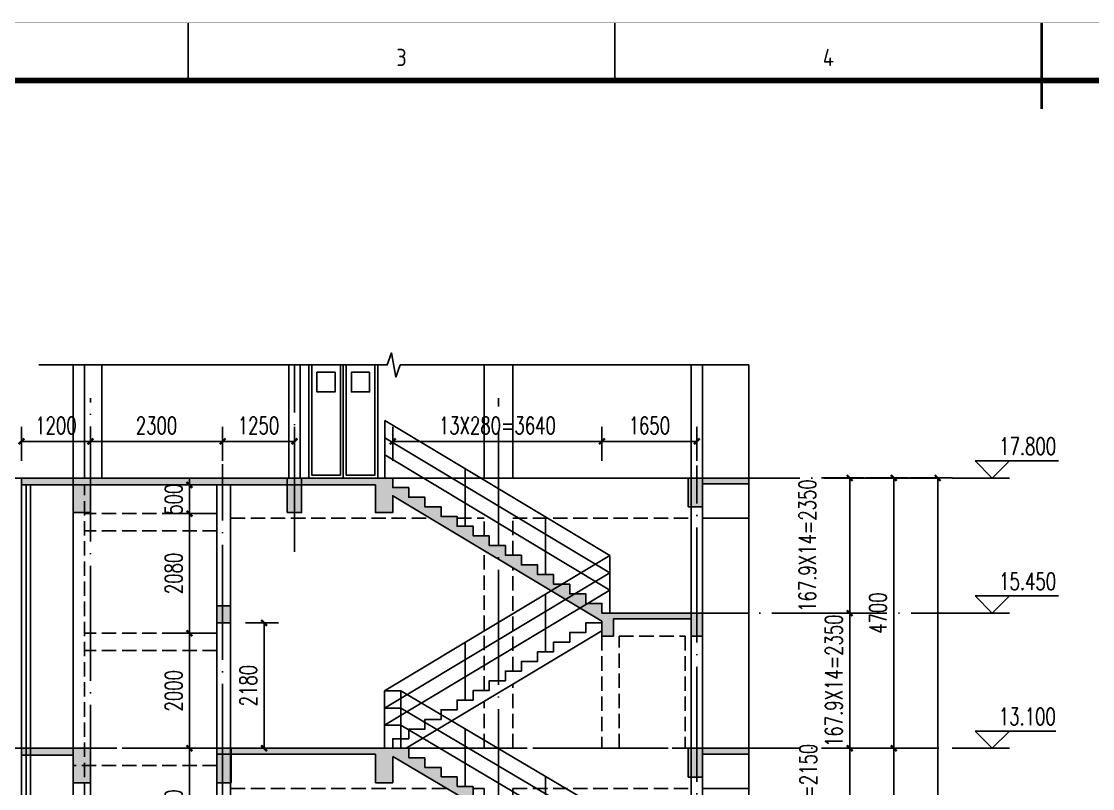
# Model space of a CAD drawing. Extents: x -59142 to 322364, y -122476 to 91021.
# Drawn here: x 145161 to 163797, y -83397 to -70058 of the extents above; entities that cross this region are included whole.
import ezdxf
from ezdxf.enums import TextEntityAlignment as Align

# ---------------------------------------------------------------- set-up
doc = ezdxf.new("R2010")
doc.units = 0
doc.header["$LTSCALE"] = 1000
doc.header["$MEASUREMENT"] = 0
doc.linetypes.add('DASH', pattern=[0.35, 0.25, -0.1])
doc.linetypes.add('DOTE', pattern=[2.42, 2, -0.2, 0.02, -0.2])
for name, color, linetype in [('CENTRE LINE', 1, 'DOTE'), ('DIM_ELEV', 3, 'Continuous'), ('DIM_SYMB', 3, 'Continuous'), ('DOTE', 1, 'DOTE'), ('HANDRAIL', 3, 'FENCELINE1'), ('PUB_DIM', 3, 'Continuous'), ('PUB_TEXT', 7, 'Continuous'), ('STAIR', 2, 'Continuous'), ('WALL', 255, 'Continuous'), ('WINDOW', 4, 'Continuous')]:
    doc.layers.add(name, color=color, linetype=linetype)
doc.styles.add('_TCH_DIM', font='SIMPLEX', dxfattribs={"bigfont": 'GBCBIG'})
doc.styles.add('_TCH_DIM_T3', font='SIMPLEX', dxfattribs={"width": 0.705882, "bigfont": 'GBCBIG'})
doc.styles.get("Standard").update_dxf_attribs({"font": 'gbenor.shx', "bigfont": 'gbcbig.shx'})
doc.styles.add('TK', font='GEDITXT.SHX', dxfattribs={"width": 0.85, "height": 3.5, "bigfont": 'DXT.SHX'})
doc.linetypes.add('FENCELINE1', pattern='A,0.25,-0.1,[133,ltypeshp.shx,S=0.1,R=0,X=-0.1,Y=0],-0.1,1', length=1.45)
doc.dimstyles.new('_TCH_ARCH&&100', dxfattribs={"dimtxt": 297.5, "dimasz": 100, "dimexe": 250, "dimexo": 300, "dimgap": 126.25, "dimtad": 1, "dimdec": 0, "dimzin": 0, "dimdsep": 46, "dimtxsty": '_TCH_DIM_T3', "dimblk": 'ARCHTICK', "dimcen": 0.09, "dimazin": 2, "dimtfac": 1, "dimtdec": 0, "dimtix": 1, "dimtmove": 2, "dimatfit": 3, "dimfxl": 1, "dimtolj": 1, "dimtzin": 0, "dimarcsym": 0})

# ---------------------------------------------------------------- blocks, each defined once
blk = doc.blocks.new('GEDI_WK_A2')
at = {"color": 3}
for p, q in [((148.5, 410), (148.5, 420)), ((222.75, 410), (222.75, 420)), ((297, 410), (297, 420))]:
    blk.add_line(p, q, dxfattribs=at)
for points, const_width in [([(0, 0), (594, 0), (594, 420), (0, 420)], 0.1), ([(25, 10), (584, 10), (584, 410), (25, 410)], 1)]:
    blk.add_lwpolyline(points, close=True, dxfattribs=dict(at, const_width=const_width))
at = {"color": 3, "const_width": 0.5}
blk.add_lwpolyline([(297, 405), (297, 420)], dxfattribs=at)
at = {"color": 3}
for s, p in [('3', (185.62, 414)), ('4', (259.88, 414))]:
    blk.add_text(s, height=3, dxfattribs=at).set_placement(p, align=Align.MIDDLE)
blk = doc.blocks.new('A$C1C011119')
blk.add_blockref('GEDI_WK_A2', (0, 0))
at = {"style": 'TK', "width": 0.85}
for tag, height, p in [('PROJECTNAME', 4.75, (529, 44)), ('PHASE', 4, (571, 44)), ('DRAWINGNAME', 4.75, (539, 31))]:
    blk.add_attdef(tag, text='', height=height, dxfattribs=at).set_placement(p, align=Align.MIDDLE_CENTER)
for tag, p, height in [('APPROVE', (416, 32.75), 3.5), ('DESIGN', (461, 32.75), 3.5), ('REVIEW1', (416, 25.75), 3.5), ('DRAW', (461, 25.75), 3.5), ('DRAWINGNUMBER', (511, 18.5), 4), ('REVIEW2', (416, 18.75), 3.5), ('PROPORTION', (461, 18.75), 3.5), ('CHECK', (416, 11.75), 3.5), ('DATE', (461, 11.75), 3.5), ('VERSION', (577, 11.75), 3.5)]:
    blk.add_attdef(tag, p, '', height=height, dxfattribs=at)
blk = doc.blocks.new('safsafasffasfsd')
at = {"xscale": 100, "yscale": 100, "zscale": 100}
blk.add_blockref('A$C1C011119', (-59400, 0), dxfattribs=at)
blk = doc.blocks.new('_ArchTick')
at = {"color": 0, "linetype": 'ByBlock', "const_width": 0.4}
blk.add_lwpolyline([(-0.5, -0.5), (0.5, 0.5)], dxfattribs=at)
blk = doc.blocks.new('*D123')
at = {"layer": 'Defpoints', "color": 0, "transparency": 16777216}
for p in [(147461, -78117), (148084, -78117), (147461, -78617)]:
    blk.add_point(p, dxfattribs=at)
at = {"layer": 'PUB_DIM', "color": 0, "lineweight": -2, "transparency": 16777216}
for p, q in [((148084, -78117), (148084, -78017)), ((147761, -78117), (148334, -78117)), ((148084, -78617), (148084, -78117)), ((147761, -78617), (148334, -78617)), ((148084, -78617), (148084, -78717))]:
    blk.add_line(p, q, dxfattribs=at)
at = {"layer": 'PUB_DIM', "color": 0, "lineweight": -2, "transparency": 16777216, "xscale": 100, "yscale": 100, "zscale": 100}
for p, rotation in [((148084, -78117), 270), ((148084, -78617), 90)]:
    blk.add_blockref('_ArchTick', p, dxfattribs=dict(at, rotation=rotation))
at = {"layer": 'PUB_DIM', "color": 0, "transparency": 16777216, "insert": (147809, -78367), "char_height": 297.5, "attachment_point": 5, "rotation": 90, "style": '_TCH_DIM_T3'}
blk.add_mtext('\\A1;500', dxfattribs=at)
blk = doc.blocks.new('*D124')
at = {"layer": 'Defpoints', "color": 0, "transparency": 16777216}
for p in [(147461, -78617), (148084, -78617), (147461, -80697)]:
    blk.add_point(p, dxfattribs=at)
at = {"layer": 'PUB_DIM', "color": 0, "lineweight": -2, "transparency": 16777216}
for p, q in [((147761, -78617), (148334, -78617)), ((148084, -80697), (148084, -78617)), ((147761, -80697), (148334, -80697))]:
    blk.add_line(p, q, dxfattribs=at)
at = {"layer": 'PUB_DIM', "color": 0, "lineweight": -2, "transparency": 16777216, "xscale": 100, "yscale": 100, "zscale": 100}
for p, rotation in [((148084, -78617), 90), ((148084, -80697), 270)]:
    blk.add_blockref('_ArchTick', p, dxfattribs=dict(at, rotation=rotation))
at = {"layer": 'PUB_DIM', "color": 0, "transparency": 16777216, "insert": (147809, -79657), "char_height": 297.5, "attachment_point": 5, "rotation": 90, "style": '_TCH_DIM_T3'}
blk.add_mtext('\\A1;2080', dxfattribs=at)
blk = doc.blocks.new('*D125')
at = {"layer": 'Defpoints', "color": 0, "transparency": 16777216}
for p in [(147461, -80697), (148084, -80697), (147461, -82697)]:
    blk.add_point(p, dxfattribs=at)
at = {"layer": 'PUB_DIM', "color": 0, "lineweight": -2, "transparency": 16777216}
for p, q in [((147761, -80697), (148334, -80697)), ((148084, -82697), (148084, -80697)), ((147761, -82697), (148334, -82697))]:
    blk.add_line(p, q, dxfattribs=at)
at = {"layer": 'PUB_DIM', "color": 0, "lineweight": -2, "transparency": 16777216, "xscale": 100, "yscale": 100, "zscale": 100}
for p, rotation in [((148084, -80697), 90), ((148084, -82697), 270)]:
    blk.add_blockref('_ArchTick', p, dxfattribs=dict(at, rotation=rotation))
at = {"layer": 'PUB_DIM', "color": 0, "transparency": 16777216, "insert": (147809, -81697), "char_height": 297.5, "attachment_point": 5, "rotation": 90, "style": '_TCH_DIM_T3'}
blk.add_mtext('\\A1;2000', dxfattribs=at)
blk = doc.blocks.new('*D126')
at = {"layer": 'Defpoints', "color": 0, "transparency": 16777216}
for p in [(147461, -82697), (148084, -82697), (147461, -84847)]:
    blk.add_point(p, dxfattribs=at)
at = {"layer": 'PUB_DIM', "color": 0, "lineweight": -2, "transparency": 16777216}
for p, q in [((147761, -82697), (148334, -82697)), ((148084, -84847), (148084, -82697)), ((147761, -84847), (148334, -84847))]:
    blk.add_line(p, q, dxfattribs=at)
at = {"layer": 'PUB_DIM', "color": 0, "lineweight": -2, "transparency": 16777216, "xscale": 100, "yscale": 100, "zscale": 100}
for p, rotation in [((148084, -82697), 90), ((148084, -84847), 270)]:
    blk.add_blockref('_ArchTick', p, dxfattribs=dict(at, rotation=rotation))
at = {"layer": 'PUB_DIM', "color": 0, "transparency": 16777216, "insert": (147809, -83772), "char_height": 297.5, "attachment_point": 5, "rotation": 90, "style": '_TCH_DIM_T3'}
blk.add_mtext('\\A1;2150', dxfattribs=at)
blk = doc.blocks.new('*D522')
at = {"layer": 'Defpoints', "color": 0, "transparency": 16777216}
for p in [(155261, -77360), (151621, -77997), (155261, -77997)]:
    blk.add_point(p, dxfattribs=at)
at = {"layer": 'PUB_DIM', "color": 0, "lineweight": -2, "transparency": 16777216}
for p, q in [((151621, -77697), (151621, -77110)), ((155261, -77697), (155261, -77110)), ((151621, -77360), (155261, -77360))]:
    blk.add_line(p, q, dxfattribs=at)
at = {"layer": 'PUB_DIM', "color": 0, "lineweight": -2, "transparency": 16777216, "xscale": 100, "yscale": 100, "zscale": 100, "rotation": 180}
blk.add_blockref('_ArchTick', (151621, -77360), dxfattribs=at)
at = {"layer": 'PUB_DIM', "color": 0, "lineweight": -2, "transparency": 16777216, "xscale": 100, "yscale": 100, "zscale": 100}
blk.add_blockref('_ArchTick', (155261, -77360), dxfattribs=at)
at = {"layer": 'PUB_DIM', "color": 0, "transparency": 16777216, "insert": (153441, -77085), "char_height": 297.5, "attachment_point": 5, "style": '_TCH_DIM_T3'}
blk.add_mtext('\\A1;13X280=3640', dxfattribs=at)
blk = doc.blocks.new('*D523')
at = {"layer": 'Defpoints', "color": 0, "transparency": 16777216}
for p in [(156911, -77360), (155261, -77997), (156911, -77997)]:
    blk.add_point(p, dxfattribs=at)
at = {"layer": 'PUB_DIM', "color": 0, "lineweight": -2, "transparency": 16777216}
for p, q in [((155261, -77697), (155261, -77110)), ((156911, -77697), (156911, -77110)), ((155261, -77360), (156911, -77360))]:
    blk.add_line(p, q, dxfattribs=at)
at = {"layer": 'PUB_DIM', "color": 0, "lineweight": -2, "transparency": 16777216, "xscale": 100, "yscale": 100, "zscale": 100, "rotation": 180}
blk.add_blockref('_ArchTick', (155261, -77360), dxfattribs=at)
at = {"layer": 'PUB_DIM', "color": 0, "lineweight": -2, "transparency": 16777216, "xscale": 100, "yscale": 100, "zscale": 100}
blk.add_blockref('_ArchTick', (156911, -77360), dxfattribs=at)
at = {"layer": 'PUB_DIM', "color": 0, "transparency": 16777216, "insert": (156086, -77085), "char_height": 297.5, "attachment_point": 5, "style": '_TCH_DIM_T3'}
blk.add_mtext('\\A1;1650', dxfattribs=at)
blk = doc.blocks.new('*D533')
at = {"layer": 'Defpoints', "color": 0, "transparency": 16777216}
for p in [(160310, -77997), (161102, -77997), (160310, -95797)]:
    blk.add_point(p, dxfattribs=at)
at = {"layer": 'PUB_DIM', "color": 0, "lineweight": -2, "transparency": 16777216}
for p, q in [((160610, -77997), (161352, -77997)), ((161102, -95797), (161102, -77997)), ((160610, -95797), (161352, -95797))]:
    blk.add_line(p, q, dxfattribs=at)
at = {"layer": 'PUB_DIM', "color": 0, "lineweight": -2, "transparency": 16777216, "xscale": 100, "yscale": 100, "zscale": 100}
for p, rotation in [((161102, -77997), 90), ((161102, -95797), 270)]:
    blk.add_blockref('_ArchTick', p, dxfattribs=dict(at, rotation=rotation))
at = {"layer": 'PUB_DIM', "color": 0, "transparency": 16777216, "insert": (160827, -86897), "char_height": 297.5, "attachment_point": 5, "rotation": 90, "style": '_TCH_DIM_T3'}
blk.add_mtext('\\A1;17800', dxfattribs=at)
blk = doc.blocks.new('*D539')
at = {"layer": 'Defpoints', "color": 0, "transparency": 16777216}
for p in [(158780, -82697), (159571, -82697), (158780, -84847)]:
    blk.add_point(p, dxfattribs=at)
at = {"layer": 'PUB_DIM', "color": 0, "lineweight": -2, "transparency": 16777216}
for p, q in [((159080, -82697), (159821, -82697)), ((159571, -84847), (159571, -82697)), ((159080, -84847), (159821, -84847))]:
    blk.add_line(p, q, dxfattribs=at)
at = {"layer": 'PUB_DIM', "color": 0, "lineweight": -2, "transparency": 16777216, "xscale": 100, "yscale": 100, "zscale": 100}
for p, rotation in [((159571, -82697), 90), ((159571, -84847), 270)]:
    blk.add_blockref('_ArchTick', p, dxfattribs=dict(at, rotation=rotation))
at = {"layer": 'PUB_DIM', "color": 0, "transparency": 16777216, "insert": (158852, -83772), "char_height": 297.5, "attachment_point": 5, "rotation": 90, "style": '_TCH_DIM_T3'}
blk.add_mtext('\\A1;165.4X13=2150', dxfattribs=at)
blk = doc.blocks.new('*D540')
at = {"layer": 'Defpoints', "color": 0, "transparency": 16777216}
for p in [(158780, -80347), (159571, -80347), (158780, -82697)]:
    blk.add_point(p, dxfattribs=at)
at = {"layer": 'PUB_DIM', "color": 0, "lineweight": -2, "transparency": 16777216}
for p, q in [((159571, -80347), (159571, -80247)), ((159080, -80347), (159821, -80347)), ((159571, -82697), (159571, -80347)), ((159080, -82697), (159821, -82697)), ((159571, -82697), (159571, -82797))]:
    blk.add_line(p, q, dxfattribs=at)
at = {"layer": 'PUB_DIM', "color": 0, "lineweight": -2, "transparency": 16777216, "xscale": 100, "yscale": 100, "zscale": 100}
for p, rotation in [((159571, -80347), 270), ((159571, -82697), 90)]:
    blk.add_blockref('_ArchTick', p, dxfattribs=dict(at, rotation=rotation))
at = {"layer": 'PUB_DIM', "color": 0, "transparency": 16777216, "insert": (159296, -81522), "char_height": 297.5, "attachment_point": 5, "rotation": 90, "style": '_TCH_DIM_T3'}
blk.add_mtext('\\A1;167.9X14=2350', dxfattribs=at)
blk = doc.blocks.new('*D541')
at = {"layer": 'Defpoints', "color": 0, "transparency": 16777216}
for p in [(158780, -77997), (159571, -77997), (158780, -80347)]:
    blk.add_point(p, dxfattribs=at)
at = {"layer": 'PUB_DIM', "color": 0, "lineweight": -2, "transparency": 16777216}
for p, q in [((159080, -77997), (159821, -77997)), ((159571, -80347), (159571, -77997)), ((159080, -80347), (159821, -80347))]:
    blk.add_line(p, q, dxfattribs=at)
at = {"layer": 'PUB_DIM', "color": 0, "lineweight": -2, "transparency": 16777216, "xscale": 100, "yscale": 100, "zscale": 100}
for p, rotation in [((159571, -77997), 90), ((159571, -80347), 270)]:
    blk.add_blockref('_ArchTick', p, dxfattribs=dict(at, rotation=rotation))
at = {"layer": 'PUB_DIM', "color": 0, "transparency": 16777216, "insert": (158836, -79172), "char_height": 297.5, "attachment_point": 5, "rotation": 90, "style": '_TCH_DIM_T3'}
blk.add_mtext('\\A1;167.9X14=2350', dxfattribs=at)
blk = doc.blocks.new('*D544')
at = {"layer": 'Defpoints', "color": 0, "transparency": 16777216}
for p in [(159545, -82697), (160337, -82697), (159545, -86997)]:
    blk.add_point(p, dxfattribs=at)
at = {"layer": 'PUB_DIM', "color": 0, "lineweight": -2, "transparency": 16777216}
for p, q in [((159845, -82697), (160587, -82697)), ((160337, -86997), (160337, -82697)), ((159845, -86997), (160587, -86997))]:
    blk.add_line(p, q, dxfattribs=at)
at = {"layer": 'PUB_DIM', "color": 0, "lineweight": -2, "transparency": 16777216, "xscale": 100, "yscale": 100, "zscale": 100}
for p, rotation in [((160337, -82697), 90), ((160337, -86997), 270)]:
    blk.add_blockref('_ArchTick', p, dxfattribs=dict(at, rotation=rotation))
at = {"layer": 'PUB_DIM', "color": 0, "transparency": 16777216, "insert": (160062, -84847), "char_height": 297.5, "attachment_point": 5, "rotation": 90, "style": '_TCH_DIM_T3'}
blk.add_mtext('\\A1;4300', dxfattribs=at)
blk = doc.blocks.new('*D545')
at = {"layer": 'Defpoints', "color": 0, "transparency": 16777216}
for p in [(159545, -77997), (160337, -77997), (159545, -82697)]:
    blk.add_point(p, dxfattribs=at)
at = {"layer": 'PUB_DIM', "color": 0, "lineweight": -2, "transparency": 16777216}
for p, q in [((159845, -77997), (160587, -77997)), ((160337, -82697), (160337, -77997)), ((159845, -82697), (160587, -82697))]:
    blk.add_line(p, q, dxfattribs=at)
at = {"layer": 'PUB_DIM', "color": 0, "lineweight": -2, "transparency": 16777216, "xscale": 100, "yscale": 100, "zscale": 100}
for p, rotation in [((160337, -77997), 90), ((160337, -82697), 270)]:
    blk.add_blockref('_ArchTick', p, dxfattribs=dict(at, rotation=rotation))
at = {"layer": 'PUB_DIM', "color": 0, "transparency": 16777216, "insert": (160062, -80347), "char_height": 297.5, "attachment_point": 5, "rotation": 90, "style": '_TCH_DIM_T3'}
blk.add_mtext('\\A1;4700', dxfattribs=at)
blk = doc.blocks.new('*D550')
at = {"layer": 'Defpoints', "color": 0, "transparency": 16777216}
for p in [(148761, -80517), (149382, -80517), (148761, -82697)]:
    blk.add_point(p, dxfattribs=at)
at = {"layer": 'PUB_DIM', "color": 0, "lineweight": -2, "transparency": 16777216}
for p, q in [((149061, -80517), (149632, -80517)), ((149382, -82697), (149382, -80517)), ((149061, -82697), (149632, -82697))]:
    blk.add_line(p, q, dxfattribs=at)
at = {"layer": 'PUB_DIM', "color": 0, "lineweight": -2, "transparency": 16777216, "xscale": 100, "yscale": 100, "zscale": 100}
for p, rotation in [((149382, -80517), 90), ((149382, -82697), 270)]:
    blk.add_blockref('_ArchTick', p, dxfattribs=dict(at, rotation=rotation))
at = {"layer": 'PUB_DIM', "color": 0, "transparency": 16777216, "insert": (149107, -81607), "char_height": 297.5, "attachment_point": 5, "rotation": 90, "style": '_TCH_DIM_T3'}
blk.add_mtext('\\A1;2180', dxfattribs=at)
blk = doc.blocks.new('*D551')
at = {"layer": 'Defpoints', "color": 0, "transparency": 16777216}
for p in [(146361, -77360), (145161, -77997), (146361, -77997)]:
    blk.add_point(p, dxfattribs=at)
at = {"layer": 'PUB_DIM', "color": 0, "lineweight": -2, "transparency": 16777216}
for p, q in [((145161, -77697), (145161, -77110)), ((146361, -77697), (146361, -77110)), ((145161, -77360), (146361, -77360))]:
    blk.add_line(p, q, dxfattribs=at)
at = {"layer": 'PUB_DIM', "color": 0, "lineweight": -2, "transparency": 16777216, "xscale": 100, "yscale": 100, "zscale": 100, "rotation": 180}
blk.add_blockref('_ArchTick', (145161, -77360), dxfattribs=at)
at = {"layer": 'PUB_DIM', "color": 0, "lineweight": -2, "transparency": 16777216, "xscale": 100, "yscale": 100, "zscale": 100}
blk.add_blockref('_ArchTick', (146361, -77360), dxfattribs=at)
at = {"layer": 'PUB_DIM', "color": 0, "transparency": 16777216, "insert": (145761, -77085), "char_height": 297.5, "attachment_point": 5, "style": '_TCH_DIM_T3'}
blk.add_mtext('\\A1;1200', dxfattribs=at)
blk = doc.blocks.new('*D552')
at = {"layer": 'Defpoints', "color": 0, "transparency": 16777216}
for p in [(148661, -77360), (146361, -77997), (148661, -77997)]:
    blk.add_point(p, dxfattribs=at)
at = {"layer": 'PUB_DIM', "color": 0, "lineweight": -2, "transparency": 16777216}
for p, q in [((146361, -77697), (146361, -77110)), ((148661, -77697), (148661, -77110)), ((146361, -77360), (148661, -77360))]:
    blk.add_line(p, q, dxfattribs=at)
at = {"layer": 'PUB_DIM', "color": 0, "lineweight": -2, "transparency": 16777216, "xscale": 100, "yscale": 100, "zscale": 100, "rotation": 180}
blk.add_blockref('_ArchTick', (146361, -77360), dxfattribs=at)
at = {"layer": 'PUB_DIM', "color": 0, "lineweight": -2, "transparency": 16777216, "xscale": 100, "yscale": 100, "zscale": 100}
blk.add_blockref('_ArchTick', (148661, -77360), dxfattribs=at)
at = {"layer": 'PUB_DIM', "color": 0, "transparency": 16777216, "insert": (147511, -77085), "char_height": 297.5, "attachment_point": 5, "style": '_TCH_DIM_T3'}
blk.add_mtext('\\A1;2300', dxfattribs=at)
blk = doc.blocks.new('*D553')
at = {"layer": 'Defpoints', "color": 0, "transparency": 16777216}
for p in [(149911, -77360), (148661, -77997), (149911, -77997)]:
    blk.add_point(p, dxfattribs=at)
at = {"layer": 'PUB_DIM', "color": 0, "lineweight": -2, "transparency": 16777216}
for p, q in [((148661, -77697), (148661, -77110)), ((149911, -77697), (149911, -77110)), ((148661, -77360), (149911, -77360))]:
    blk.add_line(p, q, dxfattribs=at)
at = {"layer": 'PUB_DIM', "color": 0, "lineweight": -2, "transparency": 16777216, "xscale": 100, "yscale": 100, "zscale": 100, "rotation": 180}
blk.add_blockref('_ArchTick', (148661, -77360), dxfattribs=at)
at = {"layer": 'PUB_DIM', "color": 0, "lineweight": -2, "transparency": 16777216, "xscale": 100, "yscale": 100, "zscale": 100}
blk.add_blockref('_ArchTick', (149911, -77360), dxfattribs=at)
at = {"layer": 'PUB_DIM', "color": 0, "transparency": 16777216, "insert": (149286, -77085), "char_height": 297.5, "attachment_point": 5, "style": '_TCH_DIM_T3'}
blk.add_mtext('\\A1;1250', dxfattribs=at)

msp = doc.modelspace()

# ---------------------------------------------------------------- hatches: boundary and pattern name
at = {"layer": 'WALL'}
h = msp.add_hatch(color=256, dxfattribs=at)
h.dxf.hatch_style = 1
h.paths.add_polyline_path([(145160.7, -78117.2), (151320.7, -78117.2), (151320.7, -78597.2), (151620.7, -78597.2), (151620.7, -78304.9), (155260.7, -80487.1), (155260.7, -80747.2), (155460.7, -80747.2), (155460.7, -80447.2), (156810.7, -80447.2), (156810.7, -80747.2), (157010.7, -80747.2), (157010.7, -80347.2), (155260.7, -80347.2), (155260.7, -80179.3), (154980.7, -80179.3), (154980.7, -80011.5), (154700.7, -80011.5), (154700.7, -79843.6), (154420.7, -79843.6), (154420.7, -79675.7), (154140.7, -79675.7), (154140.7, -79507.9), (153860.7, -79507.9), (153860.7, -79340), (153580.7, -79340), (153580.7, -79172.2), (153300.7, -79172.2), (153300.7, -79004.3), (153020.7, -79004.3), (153020.7, -78836.4), (152740.7, -78836.4), (152740.7, -78668.6), (152460.7, -78668.6), (152460.7, -78500.7), (152180.7, -78500.7), (152180.7, -78332.9), (151900.7, -78332.9), (151900.7, -78165), (151620.7, -78165), (151620.7, -77997.2), (145160.7, -77997.2)])
for points in [[(146360.7, -77997.2), (146060.7, -77997.2), (146060.7, -78597.2), (146360.7, -78597.2)], [(149785.7, -78597.2), (150035.7, -78597.2), (150035.7, -77997.2), (149785.7, -77997.2)], [(157010.7, -78497.3), (157010.7, -78097.3), (157815.7, -78097.3), (157815.7, -77997.3), (156760.7, -77997.3), (156760.7, -78497.3)], [(148560.7, -80517.2), (148800.7, -80517.2), (148800.7, -80217.2), (148560.7, -80217.2)], [(145160.7, -82817.2), (146060.7, -82817.2), (146060.7, -82697.2), (145160.7, -82697.2)], [(146360.7, -82697.2), (146060.7, -82697.2), (146060.7, -83297.2), (146360.7, -83297.2)], [(148560.7, -83297.2), (148810.7, -83297.2), (148810.7, -82697.2), (148560.7, -82697.2)], [(156810.7, -85247.4), (157010.7, -85247.4), (157010.7, -84847.4), (155260.7, -84847.4), (155260.7, -84682), (154980.7, -84682), (154980.7, -84516.6), (154700.7, -84516.6), (154700.7, -84351.2), (154420.7, -84351.2), (154420.7, -84185.8), (154140.7, -84185.8), (154140.7, -84020.5), (153860.7, -84020.5), (153860.7, -83855.1), (153580.7, -83855.1), (153580.7, -83689.7), (153300.7, -83689.7), (153300.7, -83524.3), (153020.7, -83524.3), (153020.7, -83358.9), (152740.7, -83358.9), (152740.7, -83193.6), (152460.7, -83193.6), (152460.7, -83028.2), (152180.7, -83028.2), (152180.7, -82862.8), (151900.7, -82862.8), (151900.7, -82697.4), (148760.7, -82697.2), (148760.7, -82797.2), (151320.7, -82797.4), (151320.7, -83297.4), (151620.7, -83297.4), (151620.7, -82836.8), (155260.7, -84986.7), (155260.7, -85247.4), (155460.7, -85247.4), (155460.7, -84947.4), (156810.7, -84947.4)], [(157010.7, -83197.3), (157010.7, -82797.3), (157815.7, -82797.3), (157815.7, -82697.3), (156760.7, -82697.3), (156760.7, -83197.3)]]:
    msp.add_hatch(color=256, dxfattribs=at).paths.add_polyline_path(points)

# ---------------------------------------------------------------- linework, layer by layer
at = {"layer": 'CENTRE LINE'}
msp.add_line((156910.7, -97798.5), (156910.7, -77782.5), dxfattribs=at)
for points in [[(149910.7, -79278.5), (149910.7, -76032)], [(148660.7, -98098.5), (148660.7, -77754)]]:
    msp.add_lwpolyline(points, dxfattribs=at)
at = {"layer": 'DIM_ELEV'}
for p, q in [((162052.4, -77997.3), (161752.4, -77697.3)), ((161752.4, -77697.3), (163202.4, -77697.3)), ((162052.4, -77997.3), (162352.4, -77697.3)), ((161352, -77997.3), (162352.4, -77997.3)), ((162052.4, -80347.2), (161752.4, -80047.2)), ((161752.4, -80047.2), (163202.4, -80047.2)), ((162052.4, -80347.2), (162352.4, -80047.2)), ((161352, -80347.2), (162352.4, -80347.2)), ((162052.4, -82697.2), (161752.4, -82397.2)), ((161752.4, -82397.2), (163156.4, -82397.2)), ((162052.4, -82697.2), (162352.4, -82397.2)), ((161352.4, -82697.2), (162352.4, -82697.2))]:
    msp.add_line(p, q, dxfattribs=at)
at = {"layer": 'DIM_SYMB'}
for points in [[(145460.7, -76032), (151525.7, -76032), (151602.2, -75822), (151676.2, -76242), (151750.7, -76032), (157815.7, -76032)], [(157815.7, -96297.2), (157815.7, -87009.8), (157605.7, -86933.4), (158025.7, -86859.3), (157815.7, -86784.8), (157815.7, -76032)]]:
    msp.add_lwpolyline(points, dxfattribs=at)
at = {"layer": 'DOTE'}
for p, q in [((142183.2, -77997.3), (161250, -77997.3)), ((155798.5, -80347.2), (161352, -80347.2)), ((142183.2, -82697.2), (161250, -82697.2))]:
    msp.add_line(p, q, dxfattribs=at)
for points in [[(146360.7, -98461.5), (146360.7, -76608)], [(153460.7, -98535.5), (153460.7, -76608)]]:
    msp.add_lwpolyline(points, dxfattribs=at)
at = {"layer": 'HANDRAIL', "linetype": 'ByBlock'}
for p, q in [((151480.8, -76997.2), (155400.7, -79347.2)), ((151480.8, -77997.2), (151480.8, -76997.2)), ((151480.8, -77297.2), (155400.7, -79647.2)), ((151480.8, -77597.2), (155400.7, -79947.2)), ((152880.7, -78836.4), (152880.7, -77836.4)), ((154280.7, -79675.7), (154280.7, -78675.7)), ((155400.7, -80347.2), (155400.7, -79347.2)), ((151480.4, -81697.4), (151760.7, -81697.4)), ((151480.4, -82697.4), (151480.4, -81697.4)), ((151760.7, -81697.4), (155400.7, -83847.4)), ((151760.7, -82697.4), (151760.7, -81697.4)), ((151480.4, -81997.4), (151760.7, -81997.4)), ((151760.7, -81997.4), (155400.7, -84147.4)), ((151480.4, -82297.4), (151760.7, -82297.4)), ((151760.7, -82297.4), (155400.7, -84447.4)), ((152880.7, -83358.9), (152880.7, -82358.9)), ((154280.7, -84185.8), (154280.7, -83185.8))]:
    msp.add_line(p, q, dxfattribs=at)
at = {"layer": 'HANDRAIL', "color": 251, "linetype": 'ByBlock'}
for p, q in [((151480.4, -81697.4), (155400.7, -79347.2)), ((151480.4, -81997.4), (155400.7, -79647.2)), ((151480.4, -82297.4), (155400.7, -79947.2)), ((154280.7, -81018.8), (154280.7, -80018.8)), ((152880.7, -81858.1), (152880.7, -80858.1))]:
    msp.add_line(p, q, dxfattribs=at)
at = {"layer": 'STAIR'}
for points in [[(146060.7, -97397.2), (146060.7, -78117.2)], [(151620.7, -82697.4), (151620.7, -82529.6), (151900.7, -82529.6), (151900.7, -82361.7), (152180.7, -82361.7), (152180.7, -82193.8), (152460.7, -82193.8), (152460.7, -82026), (152740.7, -82026), (152740.7, -81858.1), (153020.7, -81858.1), (153020.7, -81690.3), (153300.7, -81690.3), (153300.7, -81522.4), (153580.7, -81522.4), (153580.7, -81354.5), (153860.7, -81354.5), (153860.7, -81186.7), (154140.7, -81186.7), (154140.7, -81018.8), (154420.7, -81018.8), (154420.7, -80851), (154700.7, -80851), (154700.7, -80683.1), (154980.7, -80683.1), (154980.7, -80515.2), (155260.7, -80515.2)], [(155260.7, -80655.1), (151854.1, -82697.4)]]:
    msp.add_lwpolyline(points, dxfattribs=at)
at = {"layer": 'WALL'}
for p, q in [((149810.7, -77997.2), (149810.7, -76032)), ((150010.7, -77997.2), (150010.7, -76032)), ((156810.7, -76032), (156810.7, -96297.2)), ((157010.7, -76032), (157010.7, -96297.2)), ((149785.7, -77997.2), (149785.7, -78097.2)), ((157815.7, -77997.3), (156760.7, -77997.3)), ((156760.7, -77997.3), (156760.7, -78497.3)), ((157815.7, -78097.3), (157815.7, -77997.3)), ((157010.7, -78497.3), (157010.7, -78097.3)), ((157010.7, -78097.3), (157815.7, -78097.3)), ((156760.7, -78497.3), (157010.7, -78497.3)), ((148800.7, -80517.2), (148560.7, -80517.2)), ((148560.7, -82697.2), (148560.7, -82797.2)), ((151900.7, -82697.4), (148560.7, -82697.4)), ((151900.7, -82862.8), (151900.7, -82697.4)), ((157815.7, -82697.3), (156760.7, -82697.3)), ((156760.7, -82697.3), (156760.7, -83197.3)), ((157815.7, -82797.3), (157815.7, -82697.3)), ((148560.7, -82797.2), (151320.7, -82797.4)), ((151320.7, -82797.4), (151320.7, -83297.4)), ((151620.7, -83297.4), (151620.7, -82836.8)), ((151620.7, -82836.8), (155260.7, -84986.7)), ((152180.7, -82862.8), (151900.7, -82862.8)), ((152180.7, -83028.2), (152180.7, -82862.8)), ((157010.7, -83197.3), (157010.7, -82797.3)), ((157010.7, -82797.3), (157815.7, -82797.3)), ((152460.7, -83028.2), (152180.7, -83028.2)), ((152460.7, -83193.6), (152460.7, -83028.2)), ((151320.7, -83297.4), (151620.7, -83297.4)), ((152740.7, -83193.6), (152460.7, -83193.6)), ((152740.7, -83358.9), (152740.7, -83193.6)), ((156760.7, -83197.3), (157010.7, -83197.3)), ((153020.7, -83358.9), (152740.7, -83358.9)), ((153020.7, -83524.3), (153020.7, -83358.9))]:
    msp.add_line(p, q, dxfattribs=at)
for points in [[(146060.7, -77997.2), (146060.7, -76032)], [(146260.7, -77997.2), (146260.7, -76032)], [(148560.7, -80517.2), (148560.7, -78117.2)], [(148800.7, -80517.2), (148800.7, -78117.2)], [(148560.7, -84817.2), (148560.7, -82697.2)], [(148800.7, -84817.2), (148800.7, -82697.2)]]:
    msp.add_lwpolyline(points, dxfattribs=at)
for points in [[(145160.7, -78117.2), (151320.7, -78117.2), (151320.7, -78597.2), (151620.7, -78597.2), (151620.7, -78304.9), (155260.7, -80487.1), (155260.7, -80747.2), (155460.7, -80747.2), (155460.7, -80447.2), (156810.7, -80447.2), (156810.7, -80747.2), (157010.7, -80747.2), (157010.7, -80347.2), (155260.7, -80347.2), (155260.7, -80179.3), (154980.7, -80179.3), (154980.7, -80011.5), (154700.7, -80011.5), (154700.7, -79843.6), (154420.7, -79843.6), (154420.7, -79675.7), (154140.7, -79675.7), (154140.7, -79507.9), (153860.7, -79507.9), (153860.7, -79340), (153580.7, -79340), (153580.7, -79172.2), (153300.7, -79172.2), (153300.7, -79004.3), (153020.7, -79004.3), (153020.7, -78836.4), (152740.7, -78836.4), (152740.7, -78668.6), (152460.7, -78668.6), (152460.7, -78500.7), (152180.7, -78500.7), (152180.7, -78332.9), (151900.7, -78332.9), (151900.7, -78165), (151620.7, -78165), (151620.7, -77997.2), (145160.7, -77997.2)], [(146060.7, -78597.2), (146360.7, -78597.2), (146360.7, -77997.2), (146060.7, -77997.2)], [(149785.7, -78597.2), (150035.7, -78597.2), (150035.7, -77997.2), (149785.7, -77997.2)], [(148560.7, -80517.2), (148800.7, -80517.2), (148800.7, -80217.2), (148560.7, -80217.2)], [(145160.7, -82697.2), (145160.7, -82817.2), (146060.7, -82817.2), (146060.7, -82697.2)], [(146060.7, -83297.2), (146360.7, -83297.2), (146360.7, -82697.2), (146060.7, -82697.2)], [(148560.7, -83297.2), (148810.7, -83297.2), (148810.7, -82697.2), (148560.7, -82697.2)]]:
    msp.add_lwpolyline(points, close=True, dxfattribs=at)
at = {"layer": 'WINDOW', "color": 251}
msp.add_line((150760.7, -76032), (150760.7, -77997.2), dxfattribs=at)
at = {"layer": 'WINDOW'}
for p, q in [((153210.7, -77997.2), (153210.7, -76032)), ((153710.7, -77997.3), (153710.7, -76032)), ((151620.7, -77997.2), (153210.7, -77997.2)), ((153710.7, -77997.3), (156760.7, -77997.3)), ((145160.7, -78117.2), (145160.7, -95797.2)), ((145240.7, -78117.2), (145240.7, -95797.2)), ((145320.7, -78117.2), (145320.7, -95797.2)), ((157010.7, -78697), (157815.7, -78697)), ((148560.7, -80517.2), (148560.7, -82697.2)), ((148800.7, -80517.2), (148800.7, -82697.2)), ((157010.7, -83397.2), (157815.7, -83397.2))]:
    msp.add_line(p, q, dxfattribs=at)
at = {"layer": 'WINDOW', "color": 251, "linetype": 'DASH'}
for p, q in [((148560.7, -78617.2), (146260.7, -78617.2)), ((148800.7, -78697), (152274.7, -78697)), ((152740.7, -78697), (153210.7, -78697)), ((153210.7, -79004.3), (153210.7, -78697)), ((153710.7, -79340), (153710.7, -78697)), ((153710.7, -78697), (156810.7, -78697)), ((148560.7, -78917.2), (146260.7, -78917.2)), ((153210.7, -81690.3), (153210.7, -79258.3)), ((153710.7, -81354.5), (153710.7, -79558.1)), ((148560.7, -80697.2), (146260.7, -80697.2)), ((155260.7, -80747.3), (155260.7, -82697.2)), ((148560.7, -80997.2), (146260.7, -80997.2)), ((153710.7, -82697.2), (153710.7, -81584.4)), ((153210.7, -82697.2), (153210.7, -81884.1)), ((148560.7, -82697.2), (146060.7, -82697.2)), ((151854.5, -82697.2), (153210.7, -82697.2)), ((153710.7, -82697.2), (156760.7, -82697.2)), ((148560.7, -82997.2), (146060.7, -82997.2)), ((148800.7, -83397.2), (152569.5, -83397.2)), ((153020.7, -83397.2), (153210.7, -83397.2)), ((153210.7, -83524.3), (153210.7, -83397.2)), ((153710.7, -83855.1), (153710.7, -83397.2)), ((153710.7, -83397.2), (156810.7, -83397.2))]:
    msp.add_line(p, q, dxfattribs=at)
at = {"layer": 'WINDOW'}
msp.add_lwpolyline([(146560.7, -77997.2), (146560.7, -76032)], dxfattribs=at)
at = {"layer": 'WINDOW', "color": 251}
for points in [[(150160.7, -76032), (150160.7, -77997.2), (151360.7, -77997.2), (151360.7, -76032)], [(150210.7, -76032), (150210.7, -77947.2), (150710.7, -77947.2), (150710.7, -76032)], [(151310.7, -76032), (151310.7, -77947.2), (150810.7, -77947.2), (150810.7, -76032)]]:
    msp.add_lwpolyline(points, dxfattribs=at)
for points in [[(150303, -76159.4), (150618.5, -76159.4), (150618.5, -76500.9), (150303, -76500.9)], [(151218.5, -76159.4), (150903, -76159.4), (150903, -76500.9), (151218.5, -76500.9)]]:
    msp.add_lwpolyline(points, close=True, dxfattribs=at)
at = {"layer": 'WINDOW', "color": 251, "linetype": 'DASH'}
for points in [[(146260.7, -95797.2), (146260.7, -78117.2)], [(155560.7, -82697.2), (155560.7, -80747.3), (156710.7, -80747.3), (156710.7, -82697.2)]]:
    msp.add_lwpolyline(points, dxfattribs=at)

# ---------------------------------------------------------------- block references
msp.add_blockref('safsafasffasfsd', (192612, -112083.5))

# ---------------------------------------------------------------- texts
at = {"layer": 'PUB_TEXT', "style": '_TCH_DIM', "width": 0.705882}
for s, p in [('17.800', (162172.4, -77592.3)), ('15.450', (162172.4, -79942.2)), ('13.100', (162166.4, -82292.2))]:
    msp.add_text(s, height=297.5, dxfattribs=at).set_placement(p)

# ---------------------------------------------------------------- dimensions: what is measured, and where the dimension line sits
at = {"layer": 'PUB_DIM'}
for p1, p2, distance, picture, middle in [((145160.7, -77997.2), (146360.7, -77997.2), 637.2, '*D551', (145760.7, -77085)), ((146360.7, -77997.2), (148660.7, -77997.2), 637.2, '*D552', (147510.7, -77085)), ((148660.7, -77997.2), (149910.7, -77997.2), 637.2, '*D553', (149285.7, -77085)), ((155260.7, -77997.2), (156910.7, -77997.2), 637.2, '*D523', (156085.7, -77085)), ((147460.7, -78617.2), (147460.7, -78117.2), -623.6, '*D123', (147809.4, -78367.2)), ((159545, -82697.2), (159545, -77997.3), -791.9, '*D545', (160061.9, -80347.3)), ((160310.5, -95797.2), (160310.5, -77997.3), -791.9, '*D533', (160827.4, -86897.3)), ((147460.7, -80697.2), (147460.7, -78617.2), -623.6, '*D124', (147809.4, -79657.2)), ((148760.7, -82697.2), (148760.7, -80517.2), -621.3, '*D550', (149107, -81607.2)), ((147460.7, -82697.2), (147460.7, -80697.2), -623.6, '*D125', (147809.4, -81697.2)), ((147460.7, -84847.2), (147460.7, -82697.2), -623.6, '*D126', (147809.4, -83772.2)), ((159545, -86997.2), (159545, -82697.2), -791.9, '*D544', (160061.9, -84847.2))]:
    dim = msp.add_aligned_dim(p1=p1, p2=p2, distance=distance, dimstyle='_TCH_ARCH&&100', dxfattribs=at)
    dim.commit()
    dim.dimension.update_dxf_attribs({"geometry": picture, "text_midpoint": middle})
for p1, p2, distance, text, picture, middle in [((151620.7, -77997.2), (155260.7, -77997.2), 637.2, '13X280=3640', '*D522', (153440.7, -77085)), ((158779.5, -82697.2), (158779.5, -80347.2), -791.9, '167.9X14=2350', '*D540', (159296.4, -81522.2))]:
    dim = msp.add_aligned_dim(p1=p1, p2=p2, distance=distance, text=text, dimstyle='_TCH_ARCH&&100', dxfattribs=at)
    dim.commit()
    dim.dimension.update_dxf_attribs({"geometry": picture, "text_midpoint": middle})
for base, p1, p2, text, picture, middle in [((159571.4, -77997.3), (158779.5, -80347.2), (158779.5, -77997.3), '167.9X14=2350', '*D541', (158835.5, -79172.3)), ((159571.4, -82697.2), (158779.5, -84847.2), (158779.5, -82697.2), '165.4X13=2150', '*D539', (158852, -83772.2))]:
    dim = msp.add_linear_dim(base=base, p1=p1, p2=p2, angle=90, text=text, dimstyle='_TCH_ARCH&&100', dxfattribs=at)
    dim.commit()
    dim.dimension.update_dxf_attribs({"geometry": picture, "text_midpoint": middle, "dimtype": 129})

doc.saveas('drawing.dxf')
